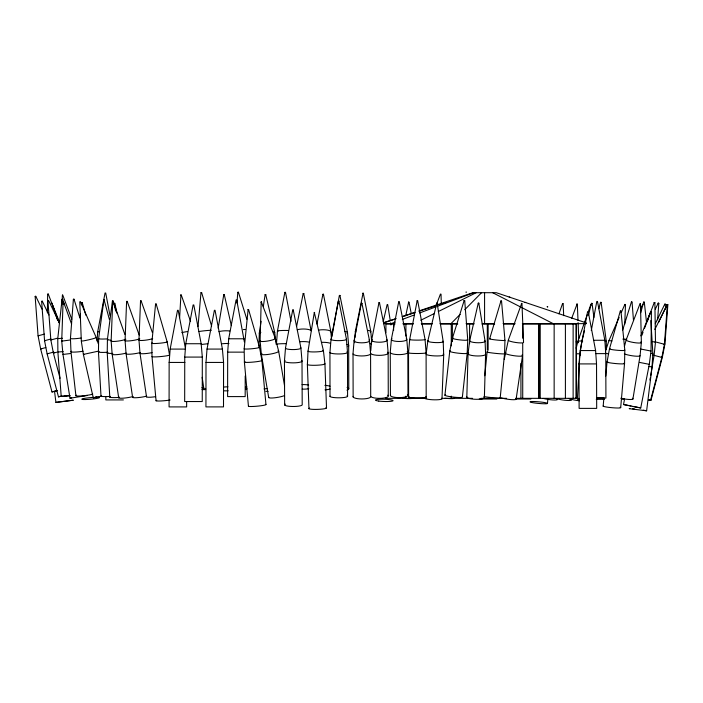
<?xml version="1.0" encoding="UTF-8"?>
<svg xmlns="http://www.w3.org/2000/svg" width="703" height="703" viewBox="0 0 703 703"><rect width="100%" height="100%" fill="white"/><g stroke="black" fill="none" stroke-linecap="round" stroke-linejoin="round"><path stroke-width="1.05" d="M185.346 348.011L178.193 310.304L177.525 310.304L170.17 349.092L169.142 362.44L169.08 406.914L186.647 406.914L186.655 401.483M184.748 357.08L184.678 401.545L202.244 401.545L202.315 357.08L201.155 343.732L193.8 304.944L193.132 304.944L185.768 343.732L184.748 357.08L202.315 357.08M206.005 362.432L205.935 406.896L223.501 406.896L223.572 362.432L222.412 349.075L215.056 310.295L214.389 310.295L207.025 349.075L206.005 362.432L223.572 362.432M244.354 341.86L236.726 299.996L236.059 299.996L228.703 338.784L227.675 352.133L227.614 396.597L245.18 396.597L245.206 375.991M105.845 396.668L105.837 399.919L123.403 399.919M651.426 311.587L650.776 311.455L651.426 311.587L651.022 351.061L649.3 364.33L640.732 407.96L633.201 406.492M98.464 351.79L98.648 338.503L103.965 299.592M107.234 352.801L107.418 339.514L112.471 300.647L113.113 300.62L115.793 311.165M47.365 312.835L47.646 294.197L48.305 294.082L59.114 322.818M260.119 340.841L261.182 301.982M609.519 348.741L620.31 311.042L620.951 311.095L624.818 350.156L624.545 363.46L620.696 407.573M61.829 304.786L62.426 294.988M63.085 301.613L61.723 341.052L62.962 354.365L70.001 398.232L87.339 395.481L86.697 395.402M466.818 397.274L468.04 353.943M484.385 397.327L485.606 353.996L485.061 341.017L478.822 303.186L478.242 303.186L469.701 340.516L468.075 353.424M387.564 352.194A8.849 2.294 -0.1 0 1 381.588 355.279A8.849 2.294 -0.1 0 1 370.578 353.363A8.849 2.294 -0.1 0 1 361.729 355.955A8.849 2.294 -0.1 0 1 353.038 353.372L354.119 340.551L361.377 303.344L361.913 303.283L369.488 340.551L370.578 353.363L370.701 396.36A8.849 2.294 -0.1 0 1 361.843 398.952A8.849 2.294 -0.1 0 1 353.152 396.36M362.045 303.362L361.439 303.406M370.78 350.63L371.676 339.953L378.943 302.738L379.479 302.685L387.045 339.953L388.144 352.765L388.267 395.763M399.269 301.965L398.663 302.026L399.33 302.009L406.773 339.215L407.828 352.036L407.986 395.024M500.193 398.003L504.561 353.688L504.956 340.349L501.547 301.148L500.905 301.077L501.547 301.148M111.153 340.832L112.7 301.93L113.288 301.868L124.897 334.479M125.064 340.349L126.61 301.446L127.208 301.385L139.176 335.015M138.983 339.865L140.53 300.963L141.118 300.902L152.366 332.493M441.985 398.865L443.698 354.997L443.198 341.465L437.108 303.037M624.739 324.259L625.503 304.566L624.879 304.417L621.32 312.448M179.634 317.659L180.926 294.891M445.579 394.831A8.849 1.002 6.4 0 0 452.38 396.984A8.849 1.002 6.4 0 0 462.389 396.984L467.205 353.055L467.741 339.795L464.736 300.787L464.094 300.699L464.736 300.787M331.816 336.939L339.373 295.453L339.918 295.401L347.519 332.668L348.679 345.481L348.785 388.478M340.041 295.48L339.435 295.524M326.508 407.81L324.927 363.706L323.398 350.542L314.311 312.44L308.037 351.069L307.378 364.593L308.96 408.698M478.216 303.221L478.884 303.221M577.383 398.926L579.843 354.743L581.803 341.561M650.846 320.568L652.841 353.354L652.068 366.702L646.619 410.807L629.185 408.663L629.826 408.584M97.04 341.043L97.691 331.807L105.046 293.019L105.714 293.019L110.002 315.647M79.878 317.905L74.026 299.223L73.393 299.285L70.449 338.31A7.751 0.861 -6.5 0 0 81.021 338.029M657.604 319.777L658.825 303.371L658.193 303.204L658.825 303.371M665.091 309.575C666.752 308.529 664.168 303.002 665.495 304.109M667.367 304.926L664.44 344.285L661.875 357.423L650.53 400.42L648.781 399.963M649.247 399.726L651.013 400.183L662.358 357.186L664.924 344.048L667.85 304.689L667.226 304.522L667.85 304.689M236.955 303.16L237.79 292.325L238.422 292.237L246.832 319.232M276.428 344.259L277.457 330.972L284.864 292.378L285.515 292.386L290.998 321.333M354.497 342.739L354.655 340.718M354.883 337.818L355.402 331.262L363.038 293.169M284.46 360.92L285.515 347.888L292.703 310.032L293.239 309.979L300.884 347.844L302 360.867L302.202 404.497A8.849 1.74 -0.2 0 1 292.228 406.483A8.849 1.74 -0.2 0 1 285.269 404.111M198.035 326.438L200.97 292.685L201.638 292.615L211.612 326.139M603.174 406.167L603.921 397.564M605.801 376.043L607.023 362.054L609.466 348.925M547.461 403.54A8.849 0.817 5.2 0 0 535.396 401.58A8.849 0.817 5.2 0 0 533.331 402.793A8.849 0.817 5.2 0 0 547.461 403.54L547.848 399.234M578.964 363.917L580.212 350.569L587.567 311.781L588.235 311.781L595.599 350.569L596.531 363.917L596.689 408.381L579.123 408.381L578.964 363.917L596.531 363.917M169.52 354.866L167.129 341.755L156.198 304.056L155.565 304.109L151.795 343.345L152.015 356.667L156.075 400.789M265.954 404.48L261.903 360.367L259.512 347.264L248.581 309.557L248.124 309.575L244.178 348.846L244.398 362.177L248.449 406.29M80.054 317.826L80.476 313.485M81.328 304.812L81.548 302.642L82.207 302.58L85.81 315.146M484.754 375.762L487.1 351.913M68.885 395.763L61.205 396.36L57.883 352.018L57.769 338.635L62.066 299.39L62.734 299.337L64.175 304.627M444.92 395.279L449.735 351.342M426.29 352.853L427.837 340.876L436.756 303.098M504.253 359.251L508.357 340.05L521.679 303.362M516.099 399.339L522.496 355.823M261.094 321.28L259.328 333.002L258.836 346.157A8.849 1.432 -2.3 0 1 260.611 345.401M263.353 306.359L265.119 294.636L265.725 294.583L274.68 332.414L276.226 344.391M218.167 328.231L223.765 294.706L224.301 294.742L231.357 325.656M100.661 396.36L93.279 397.828L93.886 397.546M632.902 399.076L640.046 355.806M649.915 380.033L650.275 377.889M650.635 375.754L654.098 355.437L655.477 342.124L654.88 302.659L654.238 302.545L654.88 302.659M426.185 397.072L426.097 352.721L425.06 339.444L417.679 300.849L417.143 300.831L409.691 339.444L408.531 352.906L408.619 397.248M591.285 330.568L596.803 301.482L597.48 301.482L604.835 340.27L605.766 353.618L605.924 398.083L596.68 398.083M347.59 396.088L347.502 352.247L346.412 339.154L338.934 301.077L338.336 301.104L331.051 339.154L329.962 352.247A8.849 1.52 -0.1 0 0 339.804 353.952A8.849 1.52 -0.1 0 0 346.922 351.869M398.663 302.009L391.404 339.215L390.279 352.036A8.849 2.294 -0.1 0 0 400.13 354.602A8.849 2.294 -0.1 0 0 407.248 351.456M405.701 315.796L408.654 302.088M640.732 407.96L623.517 404.524L624.563 399.199M296.596 326.5L303.186 293.538L303.722 293.485L311.113 330.753A7.751 2.004 0.1 0 0 305.383 329.074A7.751 2.004 0.1 0 0 297.255 329.795M316.956 324.048L322.914 294.276L323.45 294.223L330.841 331.491L331.289 336.834M449.771 351.087L452.468 338.073L464.094 300.735M383.24 321.508L387.125 304.619M576.196 348.231L577.875 341.315L587.207 314.812M581.847 341.35L584.501 330.805M588.481 314.979L591.399 303.371L592.067 303.415L593.921 317.44M598.886 308.687L600.476 302.36L601.144 302.395L606.267 341.254L606.399 349.435M624.369 346.641L626.215 339.777L640.099 303.45M640.749 312.677L643.632 302.097L644.3 302.149L646.575 322.862M489.666 338.793L500.905 301.086M652.841 353.354L651.259 353.354M622.709 329.997L631.417 301.974L632.059 302.053L633.491 320.48M647.41 321.227L649.783 313.925M605.45 351.342L608.974 340.568L619.132 317.448M558.947 313.846L562.541 303.652L563.138 303.722L563.692 315.629M571.644 318.406L577.049 304.153M588.288 311.754L590.801 304.619L591.46 304.724L590.819 304.654M640.732 309.461C639.537 307.729 644.308 303.837 642.63 304.32M436.229 305.181L440.447 294.065L441.036 294.188L441.273 303.881M641.865 335.384L643.025 332.308M644.563 328.204L654.238 302.545M640.89 335.849L650.802 311.464M608.974 340.568L611.97 340.999M655.319 309.127L658.201 303.204M655.319 323.696L664.871 303.942M654.818 329.443L667.094 304.847M658.632 322.29L667.226 304.522M450.975 323.644L460.149 314.364M464.736 309.715L481.555 292.703M323.556 294.32L322.941 294.32M379.602 302.765L378.935 302.765M224.301 294.759L223.633 294.759M261.358 302.062L275.268 338.292L278.634 351.034L284.522 385.648M180.636 295.014L181.225 294.891L190.575 321.394M293.344 310.058L292.764 310.076M113.271 301.895L112.629 301.982M141.118 300.91L140.53 301.025M408.417 302.193L408.724 302.22M265.787 294.627L265.119 294.654M338.978 301.139L338.354 301.139M238.431 292.272L237.86 292.343M74.008 299.25L73.384 299.32M420.772 320.26L434.392 313.494M438.277 311.552L476.203 292.703M314.663 312.492L314.223 312.448M104.053 299.663L109.431 319.645M387.704 304.592L390.27 320.673M521.582 303.45L521.362 303.397M576.724 304.188L577.33 304.241L577.998 320.436M391.07 323.644L395.156 322.115M402.309 319.443L414.568 314.856M419.673 312.949L436.027 306.833M438.066 306.069L473.831 292.703M93.279 397.828L83.376 354.488L81.328 341.271L79.782 301.807L80.414 301.657L96.311 337.748L98.235 343.618M81.856 341.025C83.226 341.201 94.387 338.626 95.81 337.8M83.982 354.207L83.385 354.417L98.736 351.078M383.557 322.941L394.989 319.074M402.257 316.614L414.717 312.387M418.874 310.981L472.873 292.703L496.283 292.703L586.443 322.949M62.778 301.657L63.367 301.552L71.627 324.171M62.215 340.893L61.741 341.131L70.397 339.98M63.525 354.18L62.989 354.453L70.59 353.512M70.001 398.232L71.688 397.793M383.715 322.633L396.22 318.6M402.468 316.578L414.972 312.545M419.137 311.201L435.807 305.823M438.936 304.812L446.229 302.457M285.488 292.404L284.864 292.404M417.652 300.866L417.011 300.858M57.268 390.56L51.987 391.958L40.642 348.96L38.076 335.823L35.15 296.464L35.791 296.288L41.987 309.127M60.221 396.395L58.472 396.852L47.127 353.855L44.561 340.718L41.635 301.359L42.277 301.183L48.946 315.014M60.045 378.284L53.402 353.117L50.844 339.98L47.909 300.62L48.56 300.445L59.509 323.16M38.076 335.823L44.474 334.101M50.844 339.98L57.233 338.257M51.987 391.958L57.136 390.56M58.472 396.852L61.697 395.974M35.774 296.297L35.176 296.455M42.259 301.192L41.662 301.35M48.533 300.453L47.936 300.612M45.792 347.563L40.642 348.96L41.257 348.802M56.618 352.238L53.402 353.117L54.017 352.968M50.95 338.995L44.561 340.718L45.106 340.586M53.709 352.071L47.127 353.855L47.742 353.697M52.716 305.471L57.488 320.067M55.906 402.344L73.332 400.2L55.924 402.424L54.57 391.589M95.019 397.221L96.619 396.8M620.327 311.06L620.951 311.121M51.741 302.993L51.091 303.125L51.75 302.993L59.57 322.299M56.451 390.71L55.88 390.815L57.576 390.517M48.279 294.082L47.716 294.179M62.91 301.64L63.367 301.552M83.912 395.71L85.538 395.508M62.664 299.346L62.092 299.39M57.769 338.635L62.418 338.266M57.901 352.018L63.2 351.597M61.205 396.36L70.274 395.64M201.04 292.685L201.638 292.615M650.512 400.42L648.869 399.963M465.887 292.114L466.555 292.114M509.174 297.061L509.842 297.061M261.534 301.956L260.927 302.105M82.189 302.58L81.548 302.65M525.062 302.422L525.73 302.422M114.281 303.318L114.949 303.318L116.795 313.011M383.434 323.644L394.682 323.644M403.065 323.644L413.03 323.644M421.308 323.644L432.468 323.644M440.087 323.644L457.477 323.644M466.151 323.644L473.919 323.644M482.416 323.644L494.385 323.644M503.093 323.644L515.071 323.644M522.373 323.644L586.381 323.644M395.06 324.004L385.912 324.004L385.912 332.747M403.065 324.004L413.25 324.004M421.457 324.004L431.827 324.004M440.263 324.004L457.758 324.004M466.361 324.004L474.024 324.004M482.082 324.004L487.293 324.004L487.293 350.235M494.657 324.004L488.128 324.004L488.128 350.235M503.453 324.004L514.719 324.004M522.514 324.004L576.442 324.004L576.442 398.337M97.691 331.807L99.193 331.807M228.703 338.784L244.09 338.784M594.114 340.27L604.835 340.27M185.768 343.732L201.155 343.732M170.17 349.092L185.539 349.092M207.025 349.075L222.412 349.075M580.212 350.569L595.599 350.569M227.675 352.133L243.431 352.133M595.757 353.618L605.766 353.618M169.142 362.44L184.907 362.44M385.349 398.337L426.686 398.337M441.466 398.337L472.557 398.337M480.922 398.337L506.626 398.337M515.703 398.337L577.532 398.337M479.261 399.014L496.836 399.014M516.608 399.023L530.862 399.023M664.897 344.048L664.44 343.916M103.745 299.663L104.343 299.601M248.563 309.557L247.939 309.636M156.18 304.048L155.556 304.127M644.168 302.141L643.702 302.105M648.623 366.553L652.041 366.781L651.496 366.553M632.63 408.821L634.633 409.032M127.181 301.376L126.566 301.508M622.287 398.469L624.299 398.75M631.865 302L631.417 302M643.315 410.183L646.619 410.807M600.538 302.387L601.118 302.387M592.049 303.397L591.416 303.388M625.433 304.557L624.87 304.425M605.459 353.293L608.236 353.794M652.314 355.138L654.098 355.437L653.526 355.331M652.498 341.623L655.46 342.124L654.976 342.036M362.722 293.265L363.328 293.221L370.771 331.262L371.72 342.185M650.486 350.964L651.013 351.061L640.53 348.987M649.291 364.33L639.51 362.405M623.526 404.515L631.039 405.991M576.864 304.223L577.304 304.223M562.998 303.687L562.558 303.678M621.847 399.005L623.781 399.374M600.318 397.546L604 398.373M604.492 399.111L598.148 397.59M661.725 357.027L662.358 357.186L661.804 357.027M666.927 304.803L666.743 304.759M655.969 342.036L664.423 344.285L663.948 344.154M654.431 355.454L661.875 357.423L661.312 357.265M649.37 399.726L651.013 400.183M492.662 292.703L553.182 323.644M62.716 294.988L71.776 319.206M409.023 302.141L411.273 313.714M268.704 397.59L261.349 354.321L260.128 341.175M390.613 322.818L390.947 324.962M146.54 396.887L140.002 353.372L138.983 340.164M132.621 397.371L126.092 353.855L125.072 340.647M118.71 397.854L112.172 354.338L111.153 341.131M202.165 377.326L203.729 387.933M75.906 395.763L70.985 351.825L70.449 338.538M107.243 353.038L109.791 397.213M98.464 352.018L101.012 396.202M578.094 322.589L578.762 338.784M521.96 303.45L523.55 342.317A7.751 1.16 8.5 0 1 515.782 342.484A7.751 1.16 8.5 0 1 508.357 340.05M303.854 293.538L303.186 293.538M640.468 303.564L641.364 342.326L640.099 355.428A8.849 1.476 9.6 0 1 634.581 356.078A8.849 1.476 9.6 0 1 624.378 353.89M390.262 352.634L390.429 395.622M284.443 361.377L284.645 405.007M353.02 353.969L353.134 396.958M329.935 352.642L330.023 396.483M576.047 324.004L576.047 398.337M573.13 324.004L573.13 398.337M565.405 324.004L565.405 398.337M554.149 324.004L554.149 398.337M539.983 324.004L539.983 398.337M539.711 324.004L539.711 398.337M538.516 324.004L538.516 398.337M522.724 324.004L522.724 338.213M522.724 343.679L522.724 398.337M520.932 363.354L520.932 398.337M484.578 292.703L484.578 323.644M469.595 324.004L469.595 343.679M452.372 324.004L452.372 341.491M451.273 324.004L451.273 345.867M451.273 396.149L451.273 398.337M405.903 324.004L405.903 336.025M405.903 396.149L405.903 398.337M393.583 324.004L393.583 330.559M346.412 339.154A7.751 1.327 -0.1 0 1 337.651 340.639A7.751 1.327 -0.1 0 1 331.588 338.82M347.01 395.71A8.849 1.52 -0.1 0 1 339.892 397.793A8.849 1.52 -0.1 0 1 330.041 396.088M110.169 396.43A8.849 0.896 -3.4 0 1 101.61 395.71M107.621 352.256A8.849 0.896 -3.4 0 1 99.061 351.526M107.339 338.864A7.751 0.782 -3.4 0 1 98.648 338.503M139.756 338.741A7.751 1.134 -8.7 0 1 129.756 340.867A7.751 1.134 -8.7 0 1 125.573 339.988M140.108 352.625A8.849 1.301 -8.7 0 1 130.407 354.171A8.849 1.301 -8.7 0 1 126.083 353.512M146.646 396.141A8.849 1.301 -8.7 0 1 135.987 397.74A8.849 1.301 -8.7 0 1 133.201 396.606M110.389 340.059A7.751 0.782 -3.4 0 1 107.946 339.285M112.621 353.424A8.849 0.896 -3.4 0 1 107.831 352.537M118.939 397.45A8.849 0.896 -3.4 0 1 110.38 396.72M259.02 347.133A7.751 0.703 -5.3 0 1 252.737 348.67A7.751 0.703 -5.3 0 1 244.205 348.662M261.903 360.367A8.849 0.8 -5.3 0 1 251.867 362.186A8.849 0.8 -5.3 0 1 245.057 361.702M265.391 404.33A8.849 0.8 -5.3 0 1 258.221 406.088A8.849 0.8 -5.3 0 1 248.484 406.079M368.978 340.05A7.751 2.004 -0.1 0 1 361.729 342.818A7.751 2.004 -0.1 0 1 354.655 340.05M387.687 395.191A8.849 2.294 -0.1 0 1 381.703 398.276A8.849 2.294 -0.1 0 1 370.701 396.36M152.674 338.67A7.751 1.134 -8.7 0 1 142.771 340.445A7.751 1.134 -8.7 0 1 139.493 339.505M152.05 352.607A8.849 1.301 -8.7 0 1 139.994 353.029M155.618 396.668A8.849 1.301 -8.7 0 1 146.532 396.545M167.129 341.755A7.751 0.703 -5.3 0 1 158.342 343.345A7.751 0.703 -5.3 0 1 152.384 342.923M170.082 400.033A8.849 0.8 -5.3 0 1 159.353 401.018A8.849 0.8 -5.3 0 1 156.734 400.315M169.485 355.077A8.849 0.8 -5.3 0 1 159.484 356.676A8.849 0.8 -5.3 0 1 152.05 356.456M602.366 398.197A8.849 0.905 3.3 0 1 596.214 399.278M597.33 397.564A8.849 0.905 3.3 0 1 600.766 397.933M604.808 340.788A7.751 0.791 3.3 0 1 605.661 341.623M284.302 395.675A8.849 1.45 -9.7 0 1 274.056 397.863A8.849 1.45 -9.7 0 1 268.695 397.213M278.036 350.762A8.849 1.45 -9.7 0 1 270.049 354.145A8.849 1.45 -9.7 0 1 261.911 353.468M274.741 338.055A7.751 1.274 -9.7 0 1 267.746 341.017A7.751 1.274 -9.7 0 1 260.62 340.428M126.197 353.108A8.849 1.301 -8.7 0 1 115.538 354.707A8.849 1.301 -8.7 0 1 112.752 353.574M125.837 339.224A7.751 1.134 -8.7 0 1 115.837 341.35A7.751 1.134 -8.7 0 1 111.663 340.472M132.726 396.624A8.849 1.301 -8.7 0 1 122.076 398.223A8.849 1.301 -8.7 0 1 119.29 397.09M83.051 351.254A8.849 0.984 -6.5 0 1 73.472 352.115A8.849 0.984 -6.5 0 1 71.583 351.254M92.743 394.111A8.849 0.984 -6.5 0 1 81.249 395.947A8.849 0.984 -6.5 0 1 76.513 395.183M322.879 350.314A7.751 0.975 -2 0 1 316.675 351.869A7.751 0.975 -2 0 1 308.037 351.069M325.92 407.547A8.849 1.116 -2 0 1 317.677 409.374A8.849 1.116 -2 0 1 309.584 408.1M324.347 363.442A8.849 1.116 -2 0 1 317.255 365.217A8.849 1.116 -2 0 1 307.396 364.303M579.439 400.78A8.849 1.327 8.5 0 1 568.832 398.434M576.056 397.67A8.849 1.327 8.5 0 1 577.585 397.889M578.305 341.983A7.751 1.16 8.5 0 1 582.682 341.104M568.349 398.416A8.849 1.327 8.5 0 1 568.912 400.508A8.849 1.327 8.5 0 1 555.801 398.416A8.849 1.327 8.5 0 1 554.781 400.025A8.849 1.327 8.5 0 1 543.243 398.416M576.583 353.785A8.849 1.327 8.5 0 1 580.239 353.908M370.209 343.635A8.849 1.52 -0.1 0 1 371.333 343.978M367.862 330.384A7.751 1.327 -0.1 0 1 370.2 331.948M355.876 331.948A7.751 1.327 -0.1 0 1 355.946 330.928M344.611 331.341A7.751 2.004 -0.2 0 1 346.948 333.697M332.132 333.187A7.751 2.004 -0.2 0 1 332.695 332.159M346.974 344.391A8.849 2.294 -0.2 0 1 348.029 346.658M347.08 387.379A8.849 2.294 -0.2 0 1 346.957 390.174M576.126 341.904A7.751 1.16 8.5 0 1 578.472 342.739M454.041 398.188A8.849 0.817 5.2 0 1 444.867 398.276M300.366 347.458A7.751 1.52 -0.2 0 1 294.162 349.567A7.751 1.52 -0.2 0 1 285.515 347.888M301.42 360.428A8.849 1.74 -0.2 0 1 293.177 362.862A8.849 1.74 -0.2 0 1 285.066 360.481M622.849 339.092A7.751 0.879 6.4 0 1 626.558 339.338M413.962 398.267A8.849 1.74 0 0 1 403.188 398.232M582.286 341.79A7.751 0.791 3.3 0 1 582.409 341.183M580.397 355.006A8.849 0.905 3.3 0 1 580.537 354.321M579.044 399.462A8.849 0.905 3.3 0 1 579.272 398.373M640.89 341.913A7.751 1.292 9.6 0 1 633.596 342.502A7.751 1.292 9.6 0 1 626.768 339.549M632.41 398.223A8.849 1.476 9.6 0 1 630.31 399.506A8.849 1.476 9.6 0 1 620.758 398.223M386.545 339.452A7.751 2.004 -0.1 0 1 379.295 342.22A7.751 2.004 -0.1 0 1 372.221 339.452M199.072 331.508A7.751 0.466 -5.8 0 1 211.313 330.269M205.724 389.55A8.849 0.527 -5.8 0 1 205.654 388.715M201.304 344.532A8.849 0.527 -5.8 0 1 207.798 343.767M278.019 331.289A7.751 0.606 0 0 1 279.627 330.63A7.751 0.606 0 0 1 288.063 330.498M277.008 344.083A8.849 0.694 0 0 1 286.288 343.67M308.758 388.68A8.849 2.294 0.1 0 1 302.228 389.137M302.088 384.594A8.849 2.294 0.1 0 1 308.643 385.051M300.023 341.755A8.849 2.294 0.1 0 1 308.802 342.053M259.829 333.626A7.751 1.257 -2.3 0 1 260.883 332.343M273.168 331.869A7.751 1.257 -2.3 0 1 274.671 332.739M268.107 391.351A8.849 1.432 -2.3 0 1 265.883 391.334M263.959 388.952A8.849 1.432 -2.3 0 1 267.439 388.557M181.805 332.66A7.751 1.16 -8.5 0 1 187.437 331.579M201.91 387.573A8.849 1.318 -8.5 0 1 202.121 389.163M504.561 353.688A8.849 0.527 5.8 0 1 494.631 353.275A8.849 0.527 5.8 0 1 487.706 351.843M504.446 340.182A7.751 0.466 5.8 0 1 497.267 340.094A7.751 0.466 5.8 0 1 490.193 338.732M499.622 397.678A8.849 0.527 5.8 0 1 495.835 397.951A8.849 0.527 5.8 0 1 484.464 396.659M624.818 350.156A7.751 0.721 5.2 0 1 615.96 350.147A7.751 0.721 5.2 0 1 610.09 348.609M620.151 407.318A8.849 0.817 5.2 0 1 612.875 407.775A8.849 0.817 5.2 0 1 603.227 405.956M624.009 363.196A8.849 0.817 5.2 0 1 615.573 363.556A8.849 0.817 5.2 0 1 607.726 361.694M95.784 397.274A8.849 0.817 -5.2 0 1 94.843 398.742A8.849 0.817 -5.2 0 1 81.794 399.251A8.849 0.817 -5.2 0 1 93.763 397.353M330.102 388.996A8.849 2.294 0.1 0 1 325.023 389.84M324.883 385.367A8.849 2.294 0.1 0 1 330.015 386.211M318.397 330.164A7.751 2.004 0.1 0 1 326.983 330.015A7.751 2.004 0.1 0 1 330.858 332.018M321.93 342.335A8.849 2.294 0.1 0 1 330.138 343.213M485.606 353.996A8.849 1.995 1.8 0 1 475.562 355.903A8.849 1.995 1.8 0 1 468.699 352.941M484.56 340.56A7.751 1.749 1.8 0 1 478.286 342.756A7.751 1.749 1.8 0 1 469.701 340.516M483.813 396.808A8.849 1.995 1.8 0 1 476.652 399.313A8.849 1.995 1.8 0 1 466.854 396.756M425.605 396.896A8.849 0.694 0 0 1 417.336 397.854A8.849 0.694 0 0 1 409.26 396.896M425.517 352.555A8.849 0.694 0 0 1 418.399 353.504A8.849 0.694 0 0 1 408.548 352.721M425.06 339.444A7.751 0.606 0 0 1 416.29 340.12A7.751 0.606 0 0 1 410.236 339.285M407.406 394.453A8.849 2.294 -0.1 0 1 400.288 397.599A8.849 2.294 -0.1 0 1 390.446 395.024M406.264 338.714A7.751 2.004 -0.1 0 1 399.023 341.482A7.751 2.004 -0.1 0 1 391.949 338.714M467.249 339.514A7.751 0.879 6.4 0 1 459.973 339.918A7.751 0.879 6.4 0 1 453.013 337.906M467.205 353.055A8.849 1.002 6.4 0 1 457.196 353.055A8.849 1.002 6.4 0 1 450.395 350.902M521.995 355.059A8.849 1.318 8.5 0 1 513.673 355.665A8.849 1.318 8.5 0 1 505.826 352.642M515.598 398.575A8.849 1.318 8.5 0 1 511.679 399.656A8.849 1.318 8.5 0 1 500.395 397.626M443.075 354.233A8.849 1.432 2.3 0 1 437.257 355.946A8.849 1.432 2.3 0 1 426.159 354.321M441.976 398.496A8.849 1.432 2.3 0 1 432.108 399.726A8.849 1.432 2.3 0 1 425.034 397.476M442.662 341.131A7.751 1.257 2.3 0 1 435.561 342.589A7.751 1.257 2.3 0 1 428.347 340.577M243.326 329.61A7.751 0.879 -6.4 0 1 245.277 329.443M247.096 388.856A8.849 1.002 -6.4 0 1 245.619 388.97M245.382 387.133A8.849 1.002 -6.4 0 1 246.841 386.914M218.949 331.667A7.751 1.749 -1.8 0 1 229.793 330.999M222.21 343.776A8.849 1.995 -1.8 0 1 228.976 343.556M228.185 390.771A8.849 1.995 -1.8 0 1 223.633 390.789M223.431 387.107A8.849 1.995 -1.8 0 1 227.965 386.826M65.309 395.956L64.755 396.114L66.504 395.657L65.309 395.956M547.198 306.807L547.839 306.877L547.242 306.798M378.776 401.07A8.849 1.125 1.9 0 0 393.012 400.807A8.849 1.125 1.9 0 0 380.991 399.216A8.849 1.125 1.9 0 0 378.776 401.07"/></g></svg>
